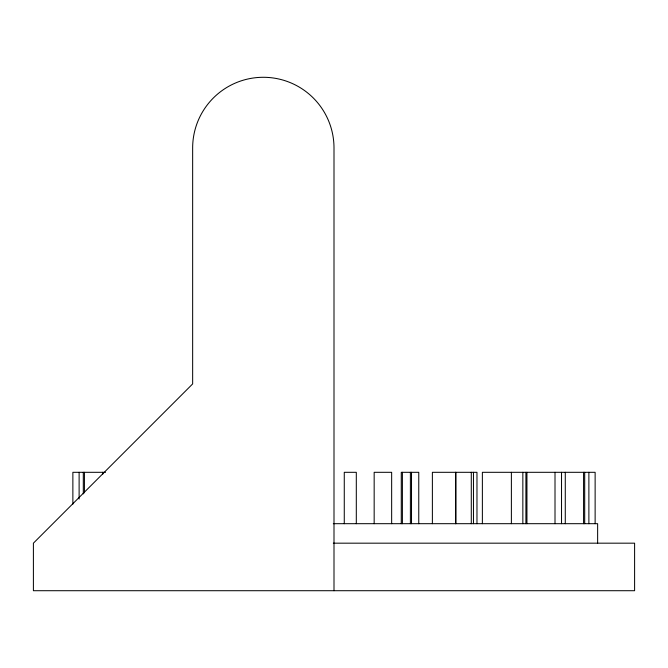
<?xml version="1.0" encoding="UTF-8"?>
<svg xmlns="http://www.w3.org/2000/svg" width="668" height="668" viewBox="0 0 668 668"><rect width="100%" height="100%" fill="white"/><g stroke="black" fill="none" stroke-linecap="round" stroke-linejoin="round"><path stroke-width="1" d="M105.536 472.309L72.87 472.309L72.87 504.165M333.307 523.687L597.635 523.687L597.635 543.176M333.307 543.176L634.6 543.176L634.6 590.712L33.4 590.712L33.4 543.176L192.651 383.916L192.651 147.962A70.674 70.674 0 0 1 263.326 77.288A70.674 70.674 0 0 1 334 147.962L334 590.712M595.13 523.687L595.13 472.309L482.371 472.309L482.371 523.687M588.884 472.309L588.884 523.687M584.7 472.309L584.7 523.687M583.573 472.309L583.573 523.687M565.278 472.309L565.278 523.687M561.529 472.309L561.529 523.687M555.008 472.309L555.008 523.687M526.943 472.309L526.943 523.687M525.908 472.309L525.908 523.687M522.844 472.309L522.844 523.687M511.379 472.309L511.379 523.687M476.969 523.687L476.969 472.309L432.38 472.309L432.38 523.687M473.462 472.309L473.462 523.687M471.291 472.309L471.291 523.687M455.843 472.309L455.843 523.687M455.668 472.309L455.668 523.687M418.761 523.687L418.761 472.309L401.268 472.309L401.268 523.687M411.513 472.309L411.513 523.687M410.386 472.309L410.386 523.687M402.395 472.309L402.395 523.687M391.657 523.687L391.657 472.309L374.163 472.309L374.163 523.687M356.303 523.687L356.303 472.309L344.27 472.309L344.27 523.687M102.722 472.309L102.722 474.372M84.427 472.309L84.427 492.859M83.3 472.309L83.3 493.886M79.116 472.309L79.116 499.029"/></g></svg>
